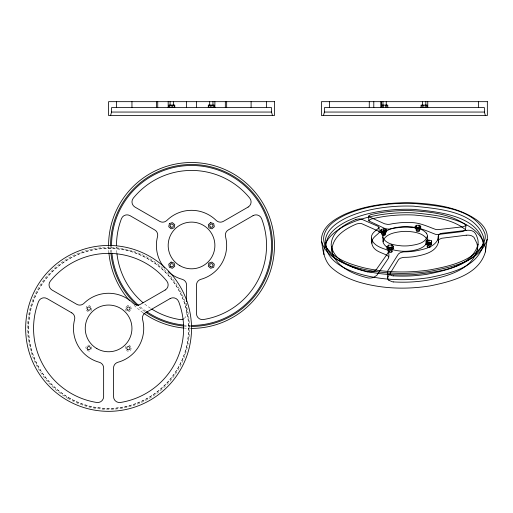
<?xml version="1.0" encoding="UTF-8"?>
<svg xmlns="http://www.w3.org/2000/svg" width="513" height="513" viewBox="0 0 513 513"><rect width="100%" height="100%" fill="white"/><g stroke="black" fill="none" stroke-linecap="round" stroke-linejoin="round"><path stroke-width="0.38" stroke-dasharray="2.56 1.92" d="M91.192 310.756L91.814 307.646L89.435 305.549L86.434 306.562L85.806 309.672L88.185 311.769L90.442 311.013M125.986 346.038L125.364 349.148L127.743 351.245L130.751 350.232L131.373 347.121L128.994 345.025L127.493 345.531M89.435 351.245L86.434 350.232L85.806 347.121L88.185 345.025L91.192 346.038L91.814 349.148M186.585 303.138L186.585 313.68A5.938 5.938 0 0 1 184 318.579M150.495 308.262A75.02 75.02 0 0 1 143.73 303.279M116.887 252.999A75.02 75.02 0 0 1 116.522 246.958M190.804 326.415A80.958 80.958 0 0 1 184.981 326.153M144.724 311.519A80.958 80.958 0 0 1 138.177 306.351M110.898 252.736A80.958 80.958 0 0 1 110.571 246.189M190.785 328.397A82.939 82.939 0 0 1 184.821 328.128M142.947 312.68A82.939 82.939 0 0 1 133.996 305.197M108.923 252.909A82.939 82.939 0 0 1 108.596 246.202M190.733 325.428A79.97 79.97 0 0 1 184.347 325.107M145.91 311.141A79.97 79.97 0 0 1 139.966 306.588M111.885 252.646A79.97 79.97 0 0 1 111.565 246.259M28.638 326.621C26.605 369.315 64.074 408.489 106.813 408.348C149.507 410.387 188.681 372.919 188.54 330.173C190.573 287.479 153.111 248.305 110.366 248.446C67.671 246.413 28.497 283.881 28.638 326.621M127.743 305.549L125.364 307.646L125.986 310.756L128.994 311.769L131.373 309.672L130.751 306.562L127.743 305.549M68.607 397.652A79.97 79.97 0 0 0 188.56 328.397A79.97 79.97 0 0 0 68.607 259.142A79.97 79.97 0 0 0 68.607 397.652M68.107 398.511A80.958 80.958 0 0 0 189.554 328.397A80.958 80.958 0 0 0 68.107 258.283A80.958 80.958 0 0 0 68.107 398.511"/><path stroke-width="0.77" d="M415.139 228.33L415.145 226.329L416.351 225.322L419.115 225.252L420.724 226.175L420.698 228.176L419.525 229.208L416.723 229.285L415.139 228.33L416.338 227.31L419.544 227.195L420.724 226.175M427.188 246.715L427.278 243.617L427.97 243.085A3.161 3.161 0 0 1 429.464 243.053C431.382 243.213 431.318 246.83 429.721 247.388A3.072 3.072 0 0 1 428.227 247.426L427.207 246.824L427.88 246.105A3.078 3.078 0 0 1 429.368 246.067L430.407 246.779M427.271 243.707L428.317 244.4M416.338 227.31L416.351 225.322M416.723 229.285L416.736 227.272L415.145 226.329M419.115 225.252L419.095 227.208L420.698 228.176M419.525 229.208L419.544 227.195M431.632 240.892L431.561 244.515L428.81 245.176L426.085 244.368L426.188 240.751L428.919 240.116L431.632 240.892L431.638 242.322L428.881 242.976L426.143 242.174L426.188 240.751M382.839 236.782L383.134 241.86A4.752 4.752 0 0 0 383.442 243.258C386.982 249.632 395.44 250.562 401.993 251.216A48.632 48.632 0 0 0 408.778 251.101C416.896 250.35 430.022 247.24 427.38 236.115C425.36 243.784 415.363 244.836 408.726 245.778A51.005 51.005 0 0 1 401.871 245.881C395.305 245.22 386.828 244.438 383.14 238.141A4.47 4.47 0 0 1 382.833 236.782C384.474 228.631 395.234 227.612 402.064 226.714A51.082 51.082 0 0 1 407.982 226.637C414.389 227.137 421.769 228.016 426.322 233.056M428.81 245.176L428.881 242.976M426.085 244.368L426.136 242.925L428.855 242.283L428.919 240.116M391.958 248.581L391.118 249.318A3.335 3.335 0 0 1 389.803 249.433L388.63 248.863M438.544 235.313A1.071 1.071 0 0 0 438.564 235.57A6.451 6.451 0 0 1 438.673 237.096C436.108 247.458 423.001 249.536 414.042 251.203A75.18 75.18 0 0 1 404.565 251.845A12.902 12.902 0 0 0 403.083 251.947L400.249 252.685L398.421 253.967L387.802 270.787A2.591 2.591 0 0 0 387.36 272.262L387.706 278.251A2.668 2.668 0 0 1 388.123 276.751L398.588 259.514L400.39 258.193L403.192 257.436A12.299 12.299 0 0 1 404.661 257.34A71.717 71.717 0 0 0 414.036 256.68C423.026 255.006 436.037 252.614 438.423 242.181A6.881 6.881 0 0 0 438.314 240.61A1.141 1.141 0 0 1 438.301 240.353C437.467 236.692 438.249 233.293 442.193 233.248L466.721 230.318M438.423 242.181L438.673 237.096M465.483 229.946L465.958 225.207A0.808 0.808 0 0 0 465.945 224.963C450.311 213.729 429.394 211.645 410.58 210.606A164.333 164.333 0 0 0 395.953 210.914L391.368 211.285A144.948 144.948 0 0 0 371.091 214.594A8.939 8.939 0 0 0 370.45 214.8L368.655 215.896A0.75 0.75 0 0 0 368.533 216.339L368.911 220.802A0.712 0.712 0 0 0 368.962 221.007L384.814 228.477L387.616 229.067A12.312 12.312 0 0 0 390.13 228.945L390.874 228.804A62.381 62.381 0 0 1 394.972 228.022L400.281 227.4A73.179 73.179 0 0 1 409.586 227.259C419.025 226.829 427.329 231.273 435.768 234.409A12.402 12.402 0 0 0 437.955 234.499L462.694 231.543L465.304 230.408A0.968 0.968 0 0 0 465.49 229.946A0.859 0.859 0 0 0 465.471 229.689C451.735 218.358 431.369 216.768 414.267 215.018A156.401 156.401 0 0 0 395.837 215.223L391.541 215.582A139.581 139.581 0 0 0 372.759 218.679L371.444 219.025A8.58 8.58 0 0 0 370.803 219.211L369.027 220.346A0.795 0.795 0 0 0 368.905 220.802M388.604 248.715L389.457 247.991A3.341 3.341 0 0 1 390.752 247.882L391.932 248.446M430.51 243.771L429.817 244.355M393.695 281.919A153.124 153.124 0 0 0 426.97 280.316C446.932 276.507 476.68 269.075 478.013 244.291C472.364 265.407 445.534 270.441 427.143 274.269A160.518 160.518 0 0 1 393.445 275.847M483.079 245.669L483.637 241.597A15.057 15.057 0 0 0 483.669 237.711C475.654 210.67 436.416 208.637 413.459 206.149A181.788 181.788 0 0 0 395.965 206.348C379.197 207.444 362.313 210.49 346.955 217.525C337.439 222.2 326.371 229.234 325.268 240.821A15.095 15.095 0 0 0 325.473 244.066C326.672 260.931 344.492 269.088 358.529 273.621C381.326 280.374 405.636 281.169 429.067 277.655C448.997 273.557 476.449 267.972 483.079 245.669A15.941 15.941 0 0 0 483.227 243.604C478.885 214.909 435.768 211.612 413.459 209.375A175.106 175.106 0 0 0 396.068 209.58C379.383 210.696 362.588 213.838 347.391 221.039C337.83 225.848 326.935 233.203 325.967 244.874C325.947 245.278 325.947 245.689 325.967 246.093A15.948 15.948 0 0 0 326.185 248.189M485.375 251.896L487.196 239.238A15.101 15.101 0 0 0 487.228 235.159C486.42 229.131 482.226 224.219 477.597 220.584C459.212 207.361 435.781 204.084 413.709 202.885A194.312 194.312 0 0 0 395.613 203.077C378.222 204.174 360.722 207.239 344.698 214.306C334.752 219.045 323.075 226.002 321.51 237.987A15.14 15.14 0 0 0 321.709 241.777C322.921 251.626 324.582 262.521 333.072 268.947C340.19 274.949 348.808 278.79 357.574 281.714C380.947 288.864 405.975 289.698 430.035 285.908C450.741 281.611 478.77 275.064 485.375 251.896A17.666 17.666 0 0 0 485.458 247.535C477.962 218.596 438.121 215.332 413.702 212.818A173.144 173.144 0 0 0 395.933 213.03C378.812 214.21 361.588 217.583 346.076 225.156C336.015 230.337 324.864 238.321 323.754 250.556A17.705 17.705 0 0 0 324.011 254.608M487.196 239.238C480.13 262.098 450.805 266.984 430.561 271.281C405.745 274.859 380.082 274.109 355.868 267.311C342.588 262.887 325.787 256.795 321.709 241.777M110.571 115.521L111.558 112.052L111.558 107.602L271.499 107.602L271.499 112.052L272.493 115.521M323.446 115.521L324.44 112.052L324.44 107.602L484.381 107.602L484.381 112.052L485.369 115.521M385.782 232.787L386.103 229.535L383.859 228.888L381.159 229.42L380.684 230.613L380.813 232.665L383.064 233.344L385.782 232.787L386.103 229.535M380.813 232.665L381.287 231.453L381.159 229.42M483.522 243.726L485.112 238.705A14.685 14.685 0 0 0 485.003 233.915C475.461 207.803 436.736 205.7 413.542 203.372A189.663 189.663 0 0 0 395.792 203.565C378.774 204.649 361.639 207.65 345.974 214.614C336.336 219.231 324.979 226.073 323.652 237.75A15.057 15.057 0 0 0 324.46 243.476C327.217 250.998 332.834 257.231 339.766 261.194C362.178 273.66 388.771 275.827 413.94 274.628C438.525 271.819 470.819 268.325 483.522 243.726C472.236 261.617 449.087 266.241 429.747 269.921C407.803 273.115 385.231 272.666 363.576 267.741C349.629 264.003 333.803 259.136 325.665 246.227M482.002 246.817L482.65 245.355A16.551 16.551 0 0 0 483.644 241.597M383.737 239.257C387.751 233.409 395.606 232.222 402.166 231.498A48.697 48.697 0 0 1 408.027 231.414C414.51 231.979 422.475 232.889 426.566 238.609A4.976 4.976 0 0 1 427.265 241.174M388.078 252.864L376.6 269.133A4.784 4.784 0 0 1 375.349 270.3M393.599 248.536L391.958 249.94L388.668 250.049L387.071 248.747L386.956 246.503L388.636 245.137L391.881 245.034L393.509 246.291L393.599 248.536L391.977 247.26L388.745 247.362L387.071 248.747M386.956 246.503L388.559 247.792L391.861 247.683L393.509 246.291M389.591 251.088L388.751 251.845L388.559 247.792M355.855 219.493C345.191 223.989 331.994 231.286 331.193 244.259A14.723 14.723 0 0 0 331.385 246.625C332.02 265.574 352.681 274.32 368.462 278.02A12.383 12.383 0 0 0 373.753 277.321L376.908 275.25L388.354 258.379A1.93 1.93 0 0 0 388.732 257.225M380.684 230.613L382.948 231.28L385.673 230.735M381.287 231.453L383.968 230.914L386.212 231.575M466.221 235.204L441.642 238.263L438.544 239.68A1.276 1.276 0 0 0 438.294 240.347M111.558 112.052L271.499 112.052M324.44 112.052L484.381 112.052M367.898 272.037C353.874 268.453 335.444 262.406 331.385 246.625M384.077 234.338L385.09 234.787M428.855 242.283L431.555 243.072L431.561 244.515M388.559 274.295L392.298 275.763A12.139 12.139 0 0 0 393.445 275.879M388.873 280.329L392.567 281.829A11.594 11.594 0 0 0 393.695 281.951M419.339 228.086L418.518 227.701A3.091 3.091 0 0 0 417.075 227.772C415.819 228.054 415.774 231.927 417.063 230.536A3.007 3.007 0 0 1 418.486 230.484L419.307 230.85M416.582 228.394L417.402 228.779A3.084 3.084 0 0 0 418.852 228.715C420.141 227.33 420.076 231.196 418.82 231.491A3.001 3.001 0 0 1 417.383 231.543L416.562 231.171M384.936 231.953L383.916 231.51A3.354 3.354 0 0 0 382.749 231.607C381.121 231.85 381.371 236.038 382.916 234.435A3.27 3.27 0 0 1 384.077 234.338M327.339 249.324L326.621 247.856A16.615 16.615 0 0 1 325.466 244.066M392.06 251.543L390.893 250.966A3.245 3.245 0 0 0 389.591 251.088M381.999 232.286L383.012 232.735A3.354 3.354 0 0 0 384.192 232.639C385.744 230.985 385.949 235.236 384.346 235.48A3.264 3.264 0 0 1 383.179 235.576L382.166 235.121M388.783 251.973L389.951 252.556A3.245 3.245 0 0 0 391.259 252.434L392.092 251.755L391.861 247.683M371.444 238.109L371.861 243.22A7.092 7.092 0 0 0 372.124 244.643C374.413 252.114 383.185 252.499 388.354 256.256C389.091 259.777 389.668 249.78 386.552 249.709C380.915 247.85 374.015 245.554 371.707 239.488A6.663 6.663 0 0 1 371.438 238.109C370.886 233.005 376.119 230.773 378.953 227.721A0.885 0.885 0 0 0 378.915 227.182L377.818 226.233L361.261 219.051A12.248 12.248 0 0 0 355.862 219.513M378.979 227.451L379.293 232.254M382.948 231.28L383.064 233.344M383.859 228.888L383.968 230.914M388.636 245.137L388.745 247.362M391.881 245.034L391.977 247.26M371.861 243.22C371.252 238.064 376.439 235.679 379.267 232.536A0.949 0.949 0 0 0 379.229 231.972L378.139 231.004L361.46 223.565A11.805 11.805 0 0 0 356.349 224.066C345.582 228.593 332.559 236.73 332.046 249.542M478.571 101.664L478.571 107.602M427.765 101.664L427.765 107.602M427.258 107.602L427.258 105.127L421.038 105.127L421.038 107.602M426.245 105.127L426.245 107.602M425.835 101.664L425.835 105.127M425.162 105.127L425.162 107.602M423.135 105.127L423.135 107.602M422.571 101.664L422.571 105.127M422.052 105.127L422.052 107.602M387.783 107.602L387.783 105.127L381.563 105.127L381.563 107.602M386.77 105.127L386.77 107.602M386.251 101.664L386.251 105.127M385.686 105.127L385.686 107.602M383.66 105.127L383.66 107.602M382.98 101.664L382.98 105.127M382.576 105.127L382.576 107.602M381.121 101.664L381.121 107.602M381.05 101.664L381.05 107.602M373.791 101.664L373.791 107.602M369.277 101.664L369.277 107.602M329.391 101.664L329.391 107.602M266.555 101.664L266.555 107.602M251.107 101.664L251.107 107.602M226.663 101.664L226.663 107.602M225.335 101.664L225.335 107.602M214.889 101.664L214.889 107.602M214.312 107.602L214.312 105.127L208.304 105.127L208.304 107.602M213.69 105.127L213.69 107.602M212.959 101.664L212.959 105.127M211.933 105.127L211.933 107.602M210.683 105.127L210.683 107.602M209.689 101.664L209.689 105.127M208.926 105.127L208.926 107.602M196.479 101.664L196.479 107.602M186.585 101.664L186.585 107.602M186.585 301.561L186.585 285.061A5.938 5.938 0 0 0 182.218 279.335A35.134 35.134 0 0 1 168.283 271.8M174.76 107.602L174.76 105.127L168.745 105.127L168.745 107.602M174.131 105.127L174.131 107.602M173.368 101.664L173.368 105.127M172.374 105.127L172.374 107.602M171.124 105.127L171.124 107.602M170.104 101.664L170.104 105.127M169.373 105.127L169.373 107.602M168.174 101.664L168.174 107.602M157.728 101.664L157.728 107.602M156.394 101.664L156.394 107.602M131.956 101.664L131.956 107.602M116.509 101.664L116.509 107.602M478.013 244.291A14.742 14.742 0 0 0 477.827 239.462C476.846 236.288 475.718 231.947 472.12 230.856A12.601 12.601 0 0 0 466.721 230.337M388.463 251.736A1.847 1.847 0 0 1 388.065 252.851M426.29 233.082A5.021 5.021 0 0 1 427.438 236.115M368.539 216.339A0.667 0.667 0 0 0 368.584 216.537L384.558 223.783L387.386 224.354A12.915 12.915 0 0 0 389.925 224.239L390.669 224.104A64.382 64.382 0 0 1 393.888 223.488L400.166 222.738A76.764 76.764 0 0 1 409.554 222.597C419.031 222.174 427.444 226.489 435.979 229.542A13.005 13.005 0 0 0 438.185 229.625L463.149 226.759L465.772 225.656A0.917 0.917 0 0 0 465.964 225.207M429.823 244.355A3.155 3.155 0 0 1 428.317 244.387M477.449 246.888A15.691 15.691 0 0 1 477.34 249.581M388.591 274.25A2.918 2.918 0 0 1 387.321 272.275M388.899 280.29A3.007 3.007 0 0 1 387.655 278.264M383.115 241.86A4.957 4.957 0 0 1 383.75 239.263M332.251 251.973A15.704 15.704 0 0 1 332.046 249.542M375.388 270.364A11.408 11.408 0 0 1 367.924 271.852M477.449 246.888A16.095 16.095 0 0 0 476.795 243.04L473.897 237.224L471.569 235.762A12.03 12.03 0 0 0 466.221 235.23M164.641 268.075A35.134 35.134 0 0 1 157.536 236.583A5.938 5.938 0 0 0 154.759 229.939L129.975 215.633A5.938 5.938 0 0 0 121.459 218.653A75.02 75.02 0 0 0 116.509 245.458M151.777 309.082A75.02 75.02 0 0 0 179.71 319.541A5.938 5.938 0 0 0 183.449 318.913M143.14 302.785A75.02 75.02 0 0 1 116.97 253.768M110.571 245.458A80.958 80.958 0 0 1 191.529 164.5A80.958 80.958 0 0 1 272.493 245.458A80.958 80.958 0 0 1 191.529 326.415M184.257 326.088A80.958 80.958 0 0 1 145.968 312.379M137.035 305.331A80.958 80.958 0 0 1 110.968 253.48M108.589 245.458A82.939 82.939 0 0 1 191.529 162.518A82.939 82.939 0 0 1 274.468 245.458A82.939 82.939 0 0 1 191.529 328.397A82.939 82.939 0 0 1 67.12 400.223A82.939 82.939 0 0 1 67.12 256.571A82.939 82.939 0 0 1 191.529 328.397M184.077 328.064A82.939 82.939 0 0 1 143.582 313.135M129.667 300.701A82.939 82.939 0 0 1 108.923 252.909M111.558 245.458A79.97 79.97 0 0 1 191.529 165.487A79.97 79.97 0 0 1 271.499 245.458A79.97 79.97 0 0 1 191.529 325.428M183.603 325.037A79.97 79.97 0 0 1 146.526 311.564M138.824 305.607A79.97 79.97 0 0 1 111.956 253.384M169.373 223.623L168.745 226.733L171.124 228.83L174.131 227.817L174.76 224.707L172.374 222.61L169.373 223.623M208.926 263.098L208.304 266.209L210.683 268.305L213.69 267.292L214.312 264.182L211.933 262.085L208.926 263.098M210.683 222.61L208.304 224.707L208.926 227.817L211.933 228.83L214.312 226.733L213.69 223.623L210.683 222.61M171.124 262.085L168.745 264.182L169.373 267.292L172.374 268.305L174.76 266.209L174.131 263.098L171.124 262.085M248.138 207.06L223.354 221.372A5.938 5.938 0 0 1 216.217 220.455A35.134 35.134 0 0 0 166.847 220.455A5.938 5.938 0 0 1 159.703 221.372L134.925 207.06A5.938 5.938 0 0 1 133.284 198.178A75.02 75.02 0 0 1 249.78 198.178A5.938 5.938 0 0 1 248.138 207.06M253.082 215.633L228.304 229.939A5.938 5.938 0 0 0 225.528 236.583A35.134 35.134 0 0 1 200.846 279.335A5.938 5.938 0 0 0 196.479 285.061L196.479 313.68A5.938 5.938 0 0 0 203.353 319.541A75.02 75.02 0 0 0 261.598 218.653A5.938 5.938 0 0 0 253.082 215.633M165.199 290.005L140.415 304.312A5.938 5.938 0 0 1 133.271 303.395A35.134 35.134 0 0 0 83.908 303.395A5.938 5.938 0 0 1 76.764 304.312L51.986 290.005A5.938 5.938 0 0 1 50.345 281.118A75.02 75.02 0 0 1 166.84 281.118A5.938 5.938 0 0 1 165.199 290.005M170.143 298.572L145.365 312.879A5.938 5.938 0 0 0 142.588 319.522A35.134 35.134 0 0 1 117.9 362.274A5.938 5.938 0 0 0 113.54 368.001L113.54 396.62A5.938 5.938 0 0 0 120.414 402.481A75.02 75.02 0 0 0 178.659 301.593A5.938 5.938 0 0 0 170.143 298.572M274.468 101.664L108.589 101.664L108.589 115.521L274.468 115.521L274.468 101.664M487.35 101.664L321.471 101.664L321.471 115.521L487.35 115.521L487.35 101.664M71.814 312.879L47.036 298.572A5.938 5.938 0 0 0 38.52 301.593A75.02 75.02 0 0 0 96.765 402.481A5.938 5.938 0 0 0 103.639 396.62L103.639 368.001A5.938 5.938 0 0 0 99.278 362.274A35.134 35.134 0 0 1 74.597 319.522A5.938 5.938 0 0 0 71.814 312.879M210.51 266.67A1.635 1.635 0 0 0 212.959 265.253A1.635 1.635 0 0 0 210.51 263.836A1.635 1.635 0 0 0 210.51 266.67M170.919 266.67A1.635 1.635 0 0 0 173.368 265.253A1.635 1.635 0 0 0 170.919 263.836A1.635 1.635 0 0 0 170.919 266.67M170.919 227.079A1.635 1.635 0 0 0 173.368 225.662A1.635 1.635 0 0 0 170.919 224.252A1.635 1.635 0 0 0 170.919 227.079M210.51 227.079A1.635 1.635 0 0 0 212.959 225.662A1.635 1.635 0 0 0 210.51 224.252A1.635 1.635 0 0 0 210.51 227.079M179.851 265.689A23.361 23.361 0 0 0 214.889 245.458A23.361 23.361 0 0 0 179.851 225.233A23.361 23.361 0 0 0 179.851 265.689M96.912 348.628A23.361 23.361 0 0 0 131.95 328.397A23.361 23.361 0 0 0 96.912 308.172A23.361 23.361 0 0 0 96.912 348.628M127.57 310.019A1.635 1.635 0 0 0 130.02 308.602A1.635 1.635 0 0 0 127.57 307.191A1.635 1.635 0 0 0 127.57 310.019M87.979 310.019A1.635 1.635 0 0 0 90.429 308.602A1.635 1.635 0 0 0 87.979 307.191A1.635 1.635 0 0 0 87.979 310.019M87.979 349.61A1.635 1.635 0 0 0 90.429 348.192A1.635 1.635 0 0 0 87.979 346.782A1.635 1.635 0 0 0 87.979 349.61M127.57 349.61A1.635 1.635 0 0 0 130.02 348.192A1.635 1.635 0 0 0 127.57 346.782A1.635 1.635 0 0 0 127.57 349.61"/></g></svg>
